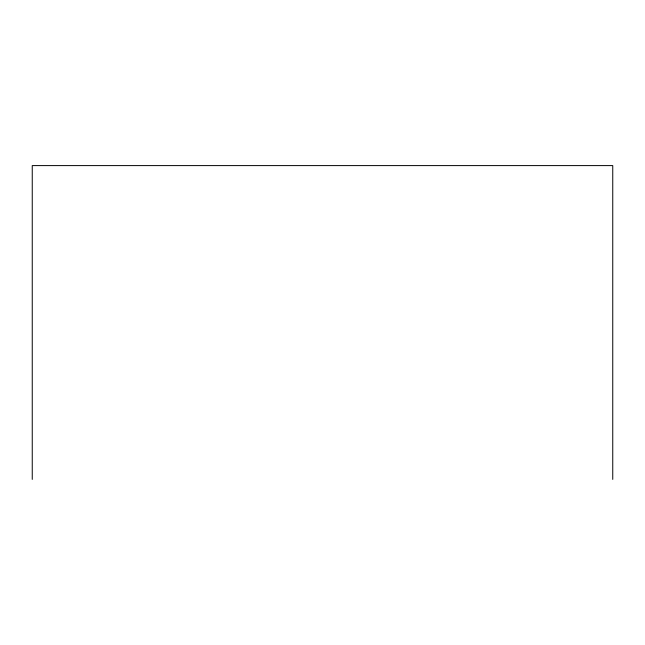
<?xml version="1.0" encoding="UTF-8"?>
<svg xmlns="http://www.w3.org/2000/svg" width="645" height="645" viewBox="0 0 645 645"><rect width="100%" height="100%" fill="white"/><g stroke="black" fill="none" stroke-linecap="round" stroke-linejoin="round"><path stroke-width="0.97" d="M612.75 479.404L612.75 165.596L32.25 165.596L32.25 479.404"/></g></svg>
